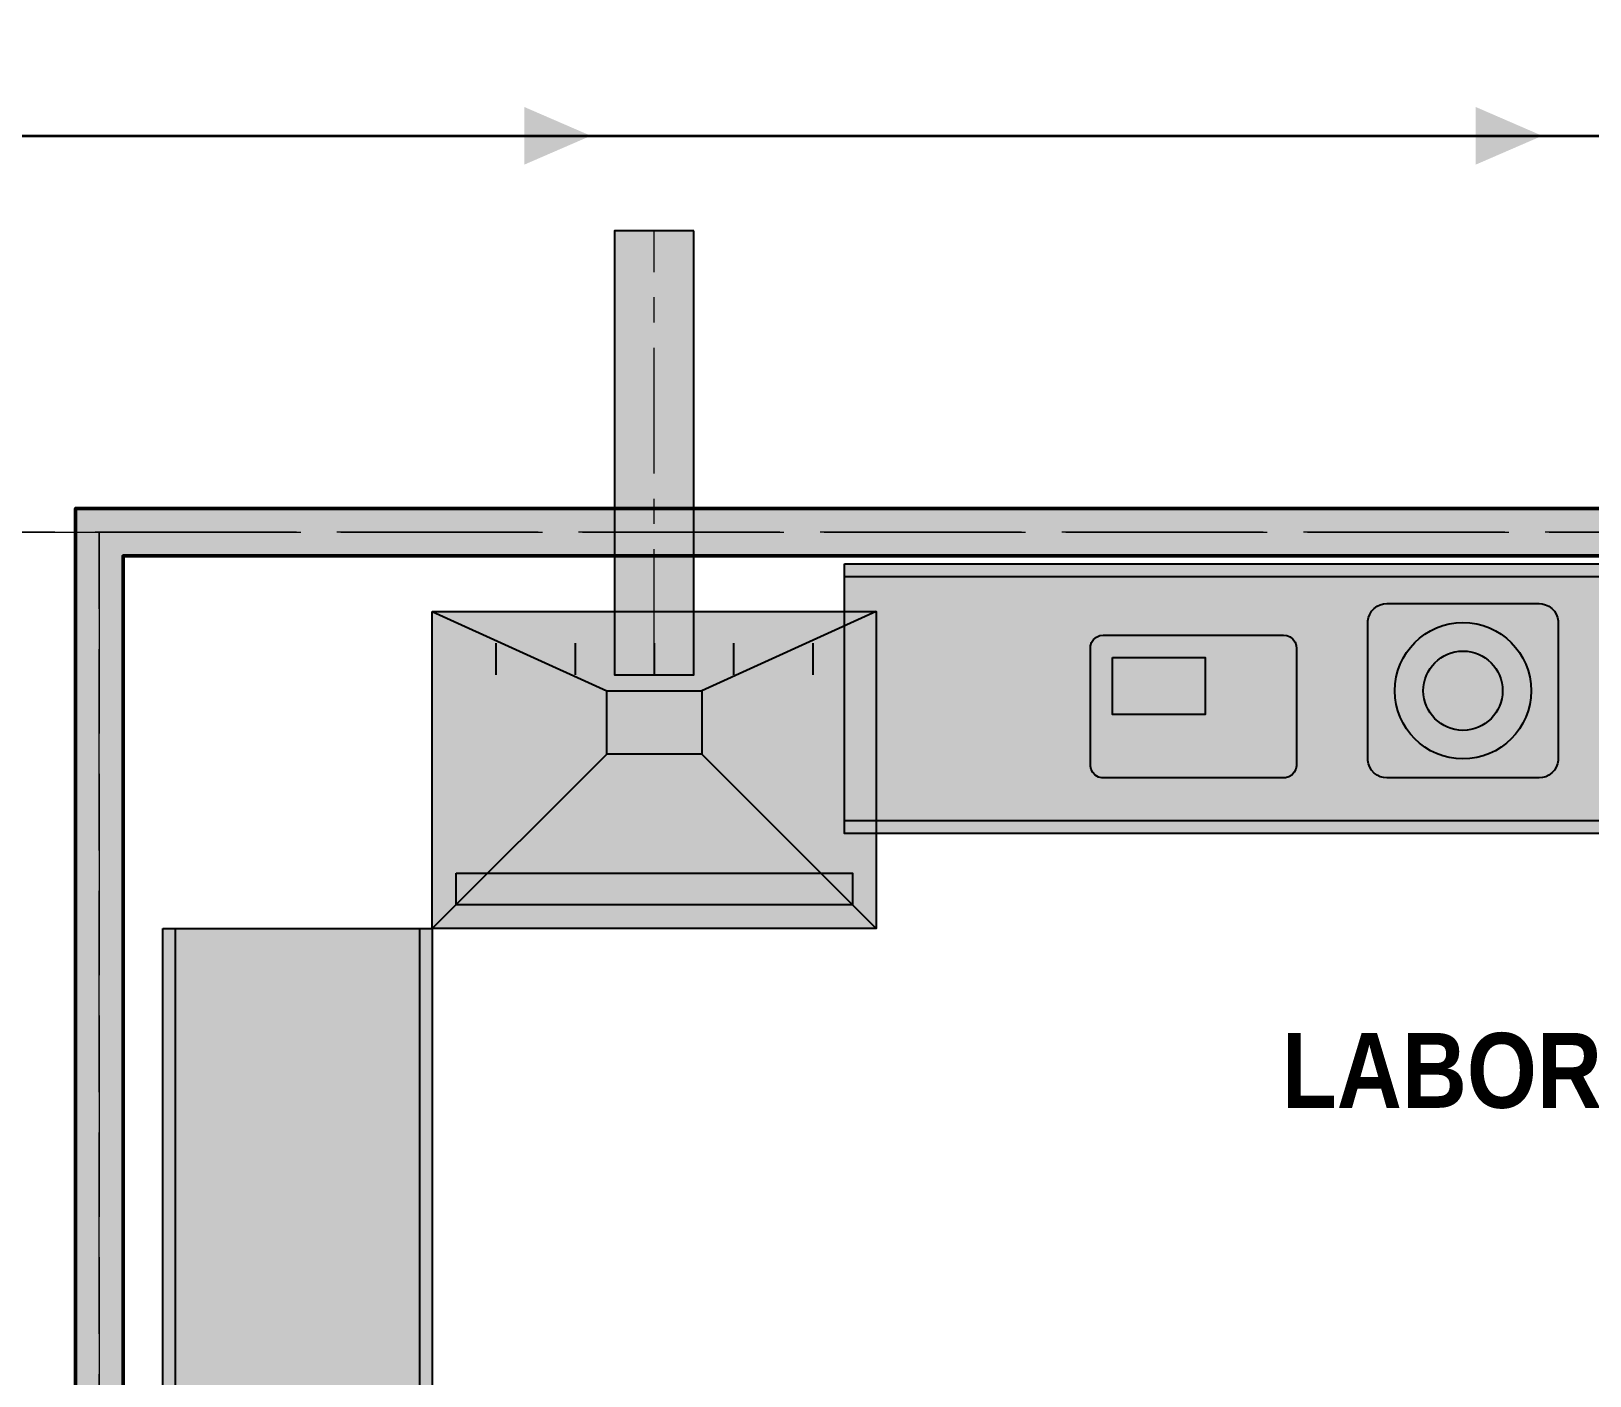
# Model space of a CAD drawing. Header units: metres. Extents: x 0 to 115, y 0 to 64.
# Drawn here: x 69.67 to 79.5, y 23.28 to 31.76 of the extents above; entities that cross this region are included whole.
import ezdxf

# ---------------------------------------------------------------- set-up
doc = ezdxf.new("R2010")
doc.units = ezdxf.units.M
doc.linetypes.add('CENTER', pattern=[5.08, 3.175, -0.635, 0.635, -0.635])
doc.linetypes.add('DASHED', pattern=[1.524, 1.27, -0.254])
doc.layers.add('A-AREA', color=8, linetype='DASHED', lineweight=13, plot=False)
for name, color, linetype, lineweight in [('A-AREA-NOMBRE', 7, 'Continuous', 25), ('A-MURO', 7, 'Continuous', 50), ('G-ETIQUETA', 4, 'Continuous', 18), ('M-EQUIPO', 7, 'Continuous', 25), ('M-EQUIPO-RELLENO', 8, 'Continuous', 0), ('M-TUBERIA', 8, 'Continuous', 25), ('M-TUBERIA-RELLENO', 9, 'Continuous', 0)]:
    doc.layers.add(name, color=color, linetype=linetype, lineweight=lineweight)
doc.layers.add('A-MURO-RELLENO', color=8, linetype='Continuous', lineweight=0, true_color=0x8d949b)
doc.layers.add('P-AGUA-POTABLE', color=3, linetype='Continuous', lineweight=35, true_color=0x3aa84f)
doc.styles.add('PLANO', font='arial.ttf')
doc.styles.add('PLANO_N', font='arialbd.ttf')

# ---------------------------------------------------------------- blocks, each defined once
blk = doc.blocks.new('EQ_campana')
at = {"layer": 'M-EQUIPO-RELLENO', "true_color": 0xdfe4e9}
h = blk.add_hatch(color=7, dxfattribs=at)
h.dxf.hatch_style = 1
h.paths.add_polyline_path([(-1.4, 0.8), (1.4, 0.8), (1.4, -1.2), (-1.4, -1.2)])
at = {"layer": 'M-EQUIPO-RELLENO', "true_color": 0xa9b3bc}
h = blk.add_hatch(color=7, dxfattribs=at)
h.dxf.hatch_style = 1
h.paths.add_polyline_path([(-0.3, 0.3), (0.3, 0.3), (0.3, -0.1), (-0.3, -0.1)])
at = {"layer": 'M-EQUIPO-RELLENO', "true_color": 0xb9d6ea}
h = blk.add_hatch(color=7, dxfattribs=at)
h.dxf.hatch_style = 1
h.paths.add_polyline_path([(-1.25, -0.85), (1.25, -0.85), (1.25, -1.05), (-1.25, -1.05)])
at = {"layer": 'M-EQUIPO'}
for points in [[(-1.4, 0.8), (1.4, 0.8), (1.4, -1.2), (-1.4, -1.2)], [(-0.3, 0.3), (0.3, 0.3), (0.3, -0.1), (-0.3, -0.1)], [(-1.25, -0.85), (1.25, -0.85), (1.25, -1.05), (-1.25, -1.05)]]:
    blk.add_lwpolyline(points, close=True, dxfattribs=at)
at = {"layer": 'M-EQUIPO', "true_color": 0x5c6670}
for points in [[(-1.4, 0.8), (-0.3, 0.3)], [(1.4, 0.8), (0.3, 0.3)], [(-1.4, -1.2), (-0.3, -0.1)], [(1.4, -1.2), (0.3, -0.1)]]:
    blk.add_lwpolyline(points, dxfattribs=at)
at = {"layer": 'M-EQUIPO', "true_color": 0x7d8790}
for points in [[(-1, 0.6), (-1, 0.4)], [(-0.5, 0.6), (-0.5, 0.4)], [(0, 0.6), (0, 0.4)], [(0.5, 0.6), (0.5, 0.4)], [(1, 0.6), (1, 0.4)]]:
    blk.add_lwpolyline(points, dxfattribs=at)
at = {"layer": 'G-ETIQUETA', "style": 'PLANO', "flags": 1}
for tag, p in [('TAG', (0, 0)), ('NOMBRE', (0, -0.25)), ('AREA', (0, -0.5)), ('FUNCION', (0, -0.75)), ('CONFIANZA', (0, -1))]:
    blk.add_attdef(tag, p, '', height=0.15, dxfattribs=at)
blk = doc.blocks.new('EQ_mesadas-lab')
at = {"layer": 'M-EQUIPO-RELLENO', "true_color": 0xeef1f3}
h = blk.add_hatch(color=7, dxfattribs=at)
h.dxf.hatch_style = 1
h.paths.add_polyline_path([(-6.4, 6.9), (9.1, 6.9), (9.1, 5.2), (-6.4, 5.2)])
h = blk.add_hatch(color=7, dxfattribs=at)
h.dxf.hatch_style = 1
h.paths.add_polyline_path([(-10.7, 4.6), (-9, 4.6), (-9, -3.6), (-10.7, -3.6)])
at = {"layer": 'M-EQUIPO'}
for points in [[(-6.4, 6.9), (9.1, 6.9), (9.1, 5.2), (-6.4, 5.2)], [(-10.7, 4.6), (-9, 4.6), (-9, -3.6), (-10.7, -3.6)]]:
    blk.add_lwpolyline(points, close=True, dxfattribs=at)
at = {"layer": 'M-EQUIPO', "ltscale": 0.15, "true_color": 0x8a949e}
for points in [[(-6.4, 6.82), (9.1, 6.82), (9.1, 5.28), (-6.4, 5.28)], [(-10.62, 4.6), (-9.08, 4.6), (-9.08, -3.6), (-10.62, -3.6)]]:
    blk.add_lwpolyline(points, close=True, dxfattribs=at)
at = {"layer": 'G-ETIQUETA', "style": 'PLANO', "flags": 1}
for tag, p in [('TAG', (0, 0)), ('NOMBRE', (0, -0.25)), ('AREA', (0, -0.5)), ('FUNCION', (0, -0.75)), ('CONFIANZA', (0, -1))]:
    blk.add_attdef(tag, p, '', height=0.15, dxfattribs=at)
blk = doc.blocks.new('EQ_lab-eq1')
at = {"layer": 'M-EQUIPO-RELLENO', "true_color": 0xe9ecef}
h = blk.add_hatch(color=7, dxfattribs=at)
h.dxf.hatch_style = 1
h.paths.add_polyline_path([(-0.57, 0.45), (-0.55, 0.45), (-0.5301, 0.45), (-0.5101, 0.45), (-0.4901, 0.45), (-0.4702, 0.45), (-0.4502, 0.45), (-0.4302, 0.45), (-0.4103, 0.45), (-0.3903, 0.45), (-0.3704, 0.45), (-0.3504, 0.45), (-0.3304, 0.45), (-0.3105, 0.45), (-0.2905, 0.45), (-0.2705, 0.45), (-0.2506, 0.45), (-0.2306, 0.45), (-0.2106, 0.45), (-0.1907, 0.45), (-0.1707, 0.45), (-0.1507, 0.45), (-0.1308, 0.45), (-0.1108, 0.45), (-0.0908, 0.45), (-0.0709, 0.45), (-0.0509, 0.45), (-0.031, 0.45), (-0.011, 0.45), (0.009, 0.45), (0.0289, 0.45), (0.0489, 0.45), (0.0689, 0.45), (0.0888, 0.45), (0.1088, 0.45), (0.1288, 0.45), (0.1487, 0.45), (0.1687, 0.45), (0.1887, 0.45), (0.2086, 0.45), (0.2286, 0.45), (0.2486, 0.45), (0.2685, 0.45), (0.2885, 0.45), (0.3084, 0.45), (0.3284, 0.45), (0.3484, 0.45), (0.3683, 0.45), (0.3883, 0.45), (0.4083, 0.45), (0.4282, 0.45), (0.4482, 0.45), (0.4682, 0.45), (0.4881, 0.45), (0.5081, 0.45), (0.5281, 0.45), (0.548, 0.45), (0.568, 0.45), (0.5886, 0.4478), (0.6093, 0.4397), (0.6276, 0.4255), (0.6411, 0.4067), (0.6484, 0.3858), (0.65, 0.3654), (0.65, 0.3454), (0.65, 0.3254), (0.65, 0.3055), (0.65, 0.2855), (0.65, 0.2655), (0.65, 0.2456), (0.65, 0.2256), (0.65, 0.2056), (0.65, 0.1857), (0.65, 0.1657), (0.65, 0.1458), (0.65, 0.1258), (0.65, 0.1058), (0.65, 0.0859), (0.65, 0.0659), (0.65, 0.0459), (0.65, 0.026), (0.65, 0.006), (0.65, -0.014), (0.65, -0.0339), (0.65, -0.0539), (0.65, -0.0739), (0.65, -0.0938), (0.65, -0.1138), (0.65, -0.1338), (0.65, -0.1537), (0.65, -0.1737), (0.65, -0.1936), (0.65, -0.2136), (0.65, -0.2336), (0.65, -0.2535), (0.65, -0.2735), (0.65, -0.2935), (0.65, -0.3134), (0.65, -0.3334), (0.65, -0.3534), (0.6499, -0.3734), (0.6462, -0.3942), (0.6364, -0.4146), (0.6208, -0.4318), (0.6012, -0.4437), (0.5802, -0.4493), (0.56, -0.45), (0.5401, -0.45), (0.5201, -0.45), (0.5001, -0.45), (0.4802, -0.45), (0.4602, -0.45), (0.4402, -0.45), (0.4203, -0.45), (0.4003, -0.45), (0.3803, -0.45), (0.3604, -0.45), (0.3404, -0.45), (0.3204, -0.45), (0.3005, -0.45), (0.2805, -0.45), (0.2605, -0.45), (0.2406, -0.45), (0.2206, -0.45), (0.2007, -0.45), (0.1807, -0.45), (0.1607, -0.45), (0.1408, -0.45), (0.1208, -0.45), (0.1008, -0.45), (0.0809, -0.45), (0.0609, -0.45), (0.0409, -0.45), (0.021, -0.45), (0.001, -0.45), (-0.019, -0.45), (-0.0389, -0.45), (-0.0589, -0.45), (-0.0789, -0.45), (-0.0988, -0.45), (-0.1188, -0.45), (-0.1387, -0.45), (-0.1587, -0.45), (-0.1787, -0.45), (-0.1986, -0.45), (-0.2186, -0.45), (-0.2386, -0.45), (-0.2585, -0.45), (-0.2785, -0.45), (-0.2985, -0.45), (-0.3184, -0.45), (-0.3384, -0.45), (-0.3584, -0.45), (-0.3783, -0.45), (-0.3983, -0.45), (-0.4183, -0.45), (-0.4382, -0.45), (-0.4582, -0.45), (-0.4781, -0.45), (-0.4981, -0.45), (-0.5181, -0.45), (-0.538, -0.45), (-0.558, -0.45), (-0.5781, -0.4496), (-0.5991, -0.4445), (-0.619, -0.4333), (-0.6351, -0.4165), (-0.6455, -0.3963), (-0.6498, -0.3754), (-0.65, -0.3554), (-0.65, -0.3354), (-0.65, -0.3155), (-0.65, -0.2955), (-0.65, -0.2755), (-0.65, -0.2556), (-0.65, -0.2356), (-0.65, -0.2156), (-0.65, -0.1957), (-0.65, -0.1757), (-0.65, -0.1557), (-0.65, -0.1358), (-0.65, -0.1158), (-0.65, -0.0958), (-0.65, -0.0759), (-0.65, -0.0559), (-0.65, -0.0359), (-0.65, -0.016), (-0.65, 0.004), (-0.65, 0.0239), (-0.65, 0.0439), (-0.65, 0.0639), (-0.65, 0.0838), (-0.65, 0.1038), (-0.65, 0.1238), (-0.65, 0.1437), (-0.65, 0.1637), (-0.65, 0.1837), (-0.65, 0.2036), (-0.65, 0.2236), (-0.65, 0.2436), (-0.65, 0.2635), (-0.65, 0.2835), (-0.65, 0.3035), (-0.65, 0.3234), (-0.65, 0.3434), (-0.65, 0.3633), (-0.6488, 0.3837), (-0.6421, 0.4046), (-0.6293, 0.4237), (-0.6113, 0.4385), (-0.5907, 0.4473)])
at = {"layer": 'M-EQUIPO-RELLENO', "true_color": 0x1d3b57}
h = blk.add_hatch(color=7, dxfattribs=at)
h.dxf.hatch_style = 1
h.paths.add_polyline_path([(-0.51, 0.31), (0.075, 0.31), (0.075, -0.05), (-0.51, -0.05)])
at = {"layer": 'M-EQUIPO'}
for points in [[(-0.57, 0.45), (-0.55, 0.45), (-0.5301, 0.45), (-0.5101, 0.45), (-0.4901, 0.45), (-0.4702, 0.45), (-0.4502, 0.45), (-0.4302, 0.45), (-0.4103, 0.45), (-0.3903, 0.45), (-0.3704, 0.45), (-0.3504, 0.45), (-0.3304, 0.45), (-0.3105, 0.45), (-0.2905, 0.45), (-0.2705, 0.45), (-0.2506, 0.45), (-0.2306, 0.45), (-0.2106, 0.45), (-0.1907, 0.45), (-0.1707, 0.45), (-0.1507, 0.45), (-0.1308, 0.45), (-0.1108, 0.45), (-0.0908, 0.45), (-0.0709, 0.45), (-0.0509, 0.45), (-0.031, 0.45), (-0.011, 0.45), (0.009, 0.45), (0.0289, 0.45), (0.0489, 0.45), (0.0689, 0.45), (0.0888, 0.45), (0.1088, 0.45), (0.1288, 0.45), (0.1487, 0.45), (0.1687, 0.45), (0.1887, 0.45), (0.2086, 0.45), (0.2286, 0.45), (0.2486, 0.45), (0.2685, 0.45), (0.2885, 0.45), (0.3084, 0.45), (0.3284, 0.45), (0.3484, 0.45), (0.3683, 0.45), (0.3883, 0.45), (0.4083, 0.45), (0.4282, 0.45), (0.4482, 0.45), (0.4682, 0.45), (0.4881, 0.45), (0.5081, 0.45), (0.5281, 0.45), (0.548, 0.45), (0.568, 0.45), (0.5886, 0.4478), (0.6093, 0.4397), (0.6276, 0.4255), (0.6411, 0.4067), (0.6484, 0.3858), (0.65, 0.3654), (0.65, 0.3454), (0.65, 0.3254), (0.65, 0.3055), (0.65, 0.2855), (0.65, 0.2655), (0.65, 0.2456), (0.65, 0.2256), (0.65, 0.2056), (0.65, 0.1857), (0.65, 0.1657), (0.65, 0.1458), (0.65, 0.1258), (0.65, 0.1058), (0.65, 0.0859), (0.65, 0.0659), (0.65, 0.0459), (0.65, 0.026), (0.65, 0.006), (0.65, -0.014), (0.65, -0.0339), (0.65, -0.0539), (0.65, -0.0739), (0.65, -0.0938), (0.65, -0.1138), (0.65, -0.1338), (0.65, -0.1537), (0.65, -0.1737), (0.65, -0.1936), (0.65, -0.2136), (0.65, -0.2336), (0.65, -0.2535), (0.65, -0.2735), (0.65, -0.2935), (0.65, -0.3134), (0.65, -0.3334), (0.65, -0.3534), (0.6499, -0.3734), (0.6462, -0.3942), (0.6364, -0.4146), (0.6208, -0.4318), (0.6012, -0.4437), (0.5802, -0.4493), (0.56, -0.45), (0.5401, -0.45), (0.5201, -0.45), (0.5001, -0.45), (0.4802, -0.45), (0.4602, -0.45), (0.4402, -0.45), (0.4203, -0.45), (0.4003, -0.45), (0.3803, -0.45), (0.3604, -0.45), (0.3404, -0.45), (0.3204, -0.45), (0.3005, -0.45), (0.2805, -0.45), (0.2605, -0.45), (0.2406, -0.45), (0.2206, -0.45), (0.2007, -0.45), (0.1807, -0.45), (0.1607, -0.45), (0.1408, -0.45), (0.1208, -0.45), (0.1008, -0.45), (0.0809, -0.45), (0.0609, -0.45), (0.0409, -0.45), (0.021, -0.45), (0.001, -0.45), (-0.019, -0.45), (-0.0389, -0.45), (-0.0589, -0.45), (-0.0789, -0.45), (-0.0988, -0.45), (-0.1188, -0.45), (-0.1387, -0.45), (-0.1587, -0.45), (-0.1787, -0.45), (-0.1986, -0.45), (-0.2186, -0.45), (-0.2386, -0.45), (-0.2585, -0.45), (-0.2785, -0.45), (-0.2985, -0.45), (-0.3184, -0.45), (-0.3384, -0.45), (-0.3584, -0.45), (-0.3783, -0.45), (-0.3983, -0.45), (-0.4183, -0.45), (-0.4382, -0.45), (-0.4582, -0.45), (-0.4781, -0.45), (-0.4981, -0.45), (-0.5181, -0.45), (-0.538, -0.45), (-0.558, -0.45), (-0.5781, -0.4496), (-0.5991, -0.4445), (-0.619, -0.4333), (-0.6351, -0.4165), (-0.6455, -0.3963), (-0.6498, -0.3754), (-0.65, -0.3554), (-0.65, -0.3354), (-0.65, -0.3155), (-0.65, -0.2955), (-0.65, -0.2755), (-0.65, -0.2556), (-0.65, -0.2356), (-0.65, -0.2156), (-0.65, -0.1957), (-0.65, -0.1757), (-0.65, -0.1557), (-0.65, -0.1358), (-0.65, -0.1158), (-0.65, -0.0958), (-0.65, -0.0759), (-0.65, -0.0559), (-0.65, -0.0359), (-0.65, -0.016), (-0.65, 0.004), (-0.65, 0.0239), (-0.65, 0.0439), (-0.65, 0.0639), (-0.65, 0.0838), (-0.65, 0.1038), (-0.65, 0.1238), (-0.65, 0.1437), (-0.65, 0.1637), (-0.65, 0.1837), (-0.65, 0.2036), (-0.65, 0.2236), (-0.65, 0.2436), (-0.65, 0.2635), (-0.65, 0.2835), (-0.65, 0.3035), (-0.65, 0.3234), (-0.65, 0.3434), (-0.65, 0.3633), (-0.6488, 0.3837), (-0.6421, 0.4046), (-0.6293, 0.4237), (-0.6113, 0.4385), (-0.5907, 0.4473)], [(-0.51, 0.31), (0.075, 0.31), (0.075, -0.05), (-0.51, -0.05)]]:
    blk.add_lwpolyline(points, close=True, dxfattribs=at)
at = {"layer": 'G-ETIQUETA', "style": 'PLANO', "flags": 1}
for tag, p in [('TAG', (0, 0)), ('NOMBRE', (0, -0.25)), ('AREA', (0, -0.5)), ('FUNCION', (0, -0.75)), ('CONFIANZA', (0, -1))]:
    blk.add_attdef(tag, p, '', height=0.15, dxfattribs=at)
blk = doc.blocks.new('EQ_lab-eq2')
at = {"layer": 'M-EQUIPO-RELLENO', "true_color": 0xe3e7ea}
h = blk.add_hatch(color=7, dxfattribs=at)
h.dxf.hatch_style = 1
h.paths.add_polyline_path([(-0.48, 0.55), (-0.46, 0.55), (-0.44, 0.55), (-0.42, 0.55), (-0.4, 0.55), (-0.38, 0.55), (-0.36, 0.55), (-0.34, 0.55), (-0.32, 0.55), (-0.3, 0.55), (-0.2801, 0.55), (-0.2601, 0.55), (-0.2401, 0.55), (-0.2201, 0.55), (-0.2001, 0.55), (-0.1801, 0.55), (-0.1601, 0.55), (-0.1401, 0.55), (-0.1201, 0.55), (-0.1001, 0.55), (-0.0801, 0.55), (-0.0601, 0.55), (-0.0401, 0.55), (-0.0201, 0.55), (-0.0001, 0.55), (0.0199, 0.55), (0.0399, 0.55), (0.0599, 0.55), (0.0798, 0.55), (0.0998, 0.55), (0.1198, 0.55), (0.1398, 0.55), (0.1598, 0.55), (0.1798, 0.55), (0.1998, 0.55), (0.2198, 0.55), (0.2398, 0.55), (0.2598, 0.55), (0.2798, 0.55), (0.2998, 0.55), (0.3198, 0.55), (0.3398, 0.55), (0.3598, 0.55), (0.3798, 0.55), (0.3998, 0.55), (0.4198, 0.55), (0.4397, 0.55), (0.4597, 0.55), (0.4797, 0.55), (0.5003, 0.5483), (0.5213, 0.5427), (0.5418, 0.5328), (0.5605, 0.519), (0.5762, 0.5017), (0.5881, 0.482), (0.5959, 0.4611), (0.5996, 0.4402), (0.6, 0.42), (0.6, 0.4), (0.6, 0.38), (0.6, 0.36), (0.6, 0.34), (0.6, 0.32), (0.6, 0.3), (0.6, 0.2801), (0.6, 0.2601), (0.6, 0.2401), (0.6, 0.2201), (0.6, 0.2001), (0.6, 0.1801), (0.6, 0.1601), (0.6, 0.1401), (0.6, 0.1201), (0.6, 0.1001), (0.6, 0.0801), (0.6, 0.0601), (0.6, 0.0401), (0.6, 0.0201), (0.6, 0.0001), (0.6, -0.0199), (0.6, -0.0399), (0.6, -0.0599), (0.6, -0.0798), (0.6, -0.0998), (0.6, -0.1198), (0.6, -0.1398), (0.6, -0.1598), (0.6, -0.1798), (0.6, -0.1998), (0.6, -0.2198), (0.6, -0.2398), (0.6, -0.2598), (0.6, -0.2798), (0.6, -0.2998), (0.6, -0.3198), (0.6, -0.3398), (0.6, -0.3598), (0.6, -0.3798), (0.6, -0.3998), (0.6, -0.4198), (0.5996, -0.4399), (0.596, -0.4608), (0.5883, -0.4817), (0.5764, -0.5015), (0.5607, -0.5188), (0.5421, -0.5327), (0.5216, -0.5426), (0.5006, -0.5482), (0.48, -0.55), (0.46, -0.55), (0.44, -0.55), (0.42, -0.55), (0.4, -0.55), (0.38, -0.55), (0.36, -0.55), (0.34, -0.55), (0.32, -0.55), (0.3, -0.55), (0.2801, -0.55), (0.2601, -0.55), (0.2401, -0.55), (0.2201, -0.55), (0.2001, -0.55), (0.1801, -0.55), (0.1601, -0.55), (0.1401, -0.55), (0.1201, -0.55), (0.1001, -0.55), (0.0801, -0.55), (0.0601, -0.55), (0.0401, -0.55), (0.0201, -0.55), (0.0001, -0.55), (-0.0199, -0.55), (-0.0399, -0.55), (-0.0599, -0.55), (-0.0798, -0.55), (-0.0998, -0.55), (-0.1198, -0.55), (-0.1398, -0.55), (-0.1598, -0.55), (-0.1798, -0.55), (-0.1998, -0.55), (-0.2198, -0.55), (-0.2398, -0.55), (-0.2598, -0.55), (-0.2798, -0.55), (-0.2998, -0.55), (-0.3198, -0.55), (-0.3398, -0.55), (-0.3598, -0.55), (-0.3798, -0.55), (-0.3998, -0.55), (-0.4198, -0.55), (-0.4397, -0.55), (-0.4597, -0.55), (-0.4797, -0.55), (-0.5003, -0.5483), (-0.5213, -0.5427), (-0.5418, -0.5328), (-0.5605, -0.519), (-0.5762, -0.5017), (-0.5881, -0.482), (-0.5959, -0.4611), (-0.5996, -0.4402), (-0.6, -0.42), (-0.6, -0.4), (-0.6, -0.38), (-0.6, -0.36), (-0.6, -0.34), (-0.6, -0.32), (-0.6, -0.3), (-0.6, -0.2801), (-0.6, -0.2601), (-0.6, -0.2401), (-0.6, -0.2201), (-0.6, -0.2001), (-0.6, -0.1801), (-0.6, -0.1601), (-0.6, -0.1401), (-0.6, -0.1201), (-0.6, -0.1001), (-0.6, -0.0801), (-0.6, -0.0601), (-0.6, -0.0401), (-0.6, -0.0201), (-0.6, -0.0001), (-0.6, 0.0199), (-0.6, 0.0399), (-0.6, 0.0599), (-0.6, 0.0798), (-0.6, 0.0998), (-0.6, 0.1198), (-0.6, 0.1398), (-0.6, 0.1598), (-0.6, 0.1798), (-0.6, 0.1998), (-0.6, 0.2198), (-0.6, 0.2398), (-0.6, 0.2598), (-0.6, 0.2798), (-0.6, 0.2998), (-0.6, 0.3198), (-0.6, 0.3398), (-0.6, 0.3598), (-0.6, 0.3798), (-0.6, 0.3998), (-0.6, 0.4198), (-0.5996, 0.4399), (-0.596, 0.4608), (-0.5883, 0.4817), (-0.5764, 0.5015), (-0.5607, 0.5188), (-0.5421, 0.5327), (-0.5216, 0.5426), (-0.5006, 0.5482)])
at = {"layer": 'M-EQUIPO-RELLENO', "true_color": 0xe7ebef}
h = blk.add_hatch(color=7, dxfattribs=at)
h.dxf.hatch_style = 1
edge = h.paths.add_edge_path()
edge.add_arc((0, 0), 0.43, 0, 360)
at = {"layer": 'M-EQUIPO'}
blk.add_lwpolyline([(-0.48, 0.55), (-0.46, 0.55), (-0.44, 0.55), (-0.42, 0.55), (-0.4, 0.55), (-0.38, 0.55), (-0.36, 0.55), (-0.34, 0.55), (-0.32, 0.55), (-0.3, 0.55), (-0.2801, 0.55), (-0.2601, 0.55), (-0.2401, 0.55), (-0.2201, 0.55), (-0.2001, 0.55), (-0.1801, 0.55), (-0.1601, 0.55), (-0.1401, 0.55), (-0.1201, 0.55), (-0.1001, 0.55), (-0.0801, 0.55), (-0.0601, 0.55), (-0.0401, 0.55), (-0.0201, 0.55), (-0.0001, 0.55), (0.0199, 0.55), (0.0399, 0.55), (0.0599, 0.55), (0.0798, 0.55), (0.0998, 0.55), (0.1198, 0.55), (0.1398, 0.55), (0.1598, 0.55), (0.1798, 0.55), (0.1998, 0.55), (0.2198, 0.55), (0.2398, 0.55), (0.2598, 0.55), (0.2798, 0.55), (0.2998, 0.55), (0.3198, 0.55), (0.3398, 0.55), (0.3598, 0.55), (0.3798, 0.55), (0.3998, 0.55), (0.4198, 0.55), (0.4397, 0.55), (0.4597, 0.55), (0.4797, 0.55), (0.5003, 0.5483), (0.5213, 0.5427), (0.5418, 0.5328), (0.5605, 0.519), (0.5762, 0.5017), (0.5881, 0.482), (0.5959, 0.4611), (0.5996, 0.4402), (0.6, 0.42), (0.6, 0.4), (0.6, 0.38), (0.6, 0.36), (0.6, 0.34), (0.6, 0.32), (0.6, 0.3), (0.6, 0.2801), (0.6, 0.2601), (0.6, 0.2401), (0.6, 0.2201), (0.6, 0.2001), (0.6, 0.1801), (0.6, 0.1601), (0.6, 0.1401), (0.6, 0.1201), (0.6, 0.1001), (0.6, 0.0801), (0.6, 0.0601), (0.6, 0.0401), (0.6, 0.0201), (0.6, 0.0001), (0.6, -0.0199), (0.6, -0.0399), (0.6, -0.0599), (0.6, -0.0798), (0.6, -0.0998), (0.6, -0.1198), (0.6, -0.1398), (0.6, -0.1598), (0.6, -0.1798), (0.6, -0.1998), (0.6, -0.2198), (0.6, -0.2398), (0.6, -0.2598), (0.6, -0.2798), (0.6, -0.2998), (0.6, -0.3198), (0.6, -0.3398), (0.6, -0.3598), (0.6, -0.3798), (0.6, -0.3998), (0.6, -0.4198), (0.5996, -0.4399), (0.596, -0.4608), (0.5883, -0.4817), (0.5764, -0.5015), (0.5607, -0.5188), (0.5421, -0.5327), (0.5216, -0.5426), (0.5006, -0.5482), (0.48, -0.55), (0.46, -0.55), (0.44, -0.55), (0.42, -0.55), (0.4, -0.55), (0.38, -0.55), (0.36, -0.55), (0.34, -0.55), (0.32, -0.55), (0.3, -0.55), (0.2801, -0.55), (0.2601, -0.55), (0.2401, -0.55), (0.2201, -0.55), (0.2001, -0.55), (0.1801, -0.55), (0.1601, -0.55), (0.1401, -0.55), (0.1201, -0.55), (0.1001, -0.55), (0.0801, -0.55), (0.0601, -0.55), (0.0401, -0.55), (0.0201, -0.55), (0.0001, -0.55), (-0.0199, -0.55), (-0.0399, -0.55), (-0.0599, -0.55), (-0.0798, -0.55), (-0.0998, -0.55), (-0.1198, -0.55), (-0.1398, -0.55), (-0.1598, -0.55), (-0.1798, -0.55), (-0.1998, -0.55), (-0.2198, -0.55), (-0.2398, -0.55), (-0.2598, -0.55), (-0.2798, -0.55), (-0.2998, -0.55), (-0.3198, -0.55), (-0.3398, -0.55), (-0.3598, -0.55), (-0.3798, -0.55), (-0.3998, -0.55), (-0.4198, -0.55), (-0.4397, -0.55), (-0.4597, -0.55), (-0.4797, -0.55), (-0.5003, -0.5483), (-0.5213, -0.5427), (-0.5418, -0.5328), (-0.5605, -0.519), (-0.5762, -0.5017), (-0.5881, -0.482), (-0.5959, -0.4611), (-0.5996, -0.4402), (-0.6, -0.42), (-0.6, -0.4), (-0.6, -0.38), (-0.6, -0.36), (-0.6, -0.34), (-0.6, -0.32), (-0.6, -0.3), (-0.6, -0.2801), (-0.6, -0.2601), (-0.6, -0.2401), (-0.6, -0.2201), (-0.6, -0.2001), (-0.6, -0.1801), (-0.6, -0.1601), (-0.6, -0.1401), (-0.6, -0.1201), (-0.6, -0.1001), (-0.6, -0.0801), (-0.6, -0.0601), (-0.6, -0.0401), (-0.6, -0.0201), (-0.6, -0.0001), (-0.6, 0.0199), (-0.6, 0.0399), (-0.6, 0.0599), (-0.6, 0.0798), (-0.6, 0.0998), (-0.6, 0.1198), (-0.6, 0.1398), (-0.6, 0.1598), (-0.6, 0.1798), (-0.6, 0.1998), (-0.6, 0.2198), (-0.6, 0.2398), (-0.6, 0.2598), (-0.6, 0.2798), (-0.6, 0.2998), (-0.6, 0.3198), (-0.6, 0.3398), (-0.6, 0.3598), (-0.6, 0.3798), (-0.6, 0.3998), (-0.6, 0.4198), (-0.5996, 0.4399), (-0.596, 0.4608), (-0.5883, 0.4817), (-0.5764, 0.5015), (-0.5607, 0.5188), (-0.5421, 0.5327), (-0.5216, 0.5426), (-0.5006, 0.5482)], close=True, dxfattribs=at)
blk.add_circle((0, 0), 0.43, dxfattribs=at)
at = {"layer": 'M-EQUIPO', "true_color": 0x76818c}
blk.add_circle((0, 0), 0.25, dxfattribs=at)
at = {"layer": 'G-ETIQUETA', "style": 'PLANO', "flags": 1}
for tag, p in [('TAG', (0, 0)), ('NOMBRE', (0, -0.25)), ('AREA', (0, -0.5)), ('FUNCION', (0, -0.75)), ('CONFIANZA', (0, -1))]:
    blk.add_attdef(tag, p, '', height=0.15, dxfattribs=at)

msp = doc.modelspace()

# ---------------------------------------------------------------- hatches: boundary and pattern name
at = {"layer": 'A-MURO-RELLENO', "true_color": 0x8d949b}
h = msp.add_hatch(color=8, dxfattribs=at)
h.dxf.hatch_style = 1
h.paths.add_polyline_path([(79.7, 28.75), (69.95, 28.75), (69.95, 17.1), (70.25, 17.1), (70.25, 28.45), (79.7, 28.45)])
at = {"layer": 'M-TUBERIA-RELLENO', "true_color": 0xdfe4e9}
h = msp.add_hatch(color=7, dxfattribs=at)
h.dxf.hatch_style = 1
h.paths.add_polyline_path([(73.85, 30.5), (73.35, 30.5), (73.35, 27.7), (73.85, 27.7)])

# ---------------------------------------------------------------- linework, layer by layer
at = {"layer": 'A-AREA'}
for points in [[(3, 34.35), (100.3, 34.35), (100.3, 28.6), (3, 28.6)], [(66.2, 28.6), (70.1, 28.6), (70.1, 14.4), (54.3, 14.4), (54.3, 17.8), (66.2, 17.8)], [(70.1, 28.6), (92.3, 28.6), (92.3, 14.4), (70.1, 14.4)]]:
    msp.add_lwpolyline(points, close=True, dxfattribs=at)
at = {"layer": 'A-MURO'}
msp.add_lwpolyline([(79.7, 28.75), (69.95, 28.75), (69.95, 17.1), (70.25, 17.1), (70.25, 28.45), (79.7, 28.45)], close=True, dxfattribs=at)
at = {"layer": 'M-TUBERIA'}
msp.add_lwpolyline([(73.85, 30.5), (73.35, 30.5), (73.35, 27.7), (73.85, 27.7)], close=True, dxfattribs=at)
at = {"layer": 'M-TUBERIA', "linetype": 'CENTER', "lineweight": 9, "ltscale": 0.25}
msp.add_lwpolyline([(73.6, 27.7), (73.6, 30.5)], dxfattribs=at)
at = {"layer": 'P-AGUA-POTABLE'}
msp.add_lwpolyline([(7.2, 31.1), (93.8, 31.1), (93.8, 29.68)], dxfattribs=at)
for points in [[(73.2, 31.1), (72.78, 30.918), (72.78, 31.282)], [(79.2, 31.1), (78.78, 30.918), (78.78, 31.282)]]:
    msp.add_solid(points, dxfattribs=at)

# ---------------------------------------------------------------- block references
at = {"layer": 'M-EQUIPO'}
for name, p in [('EQ_mesadas-lab', (81.2, 21.5)), ('EQ_lab-eq2', (78.7, 27.6)), ('EQ_campana', (73.6, 27.3)), ('EQ_lab-eq1', (77, 27.5))]:
    msp.add_blockref(name, p, dxfattribs=at)

# ---------------------------------------------------------------- texts
at = {"layer": 'A-AREA-NOMBRE', "insert": (81.5, 25.4416), "char_height": 0.4726, "attachment_point": 2, "line_spacing_factor": 0.9, "style": 'PLANO_N'}
msp.add_mtext('\\W0.86;LABORATORIO DE CALIDAD\\P{\\H0.78x;(y microbiología)}', dxfattribs=at)

doc.saveas('drawing.dxf')
